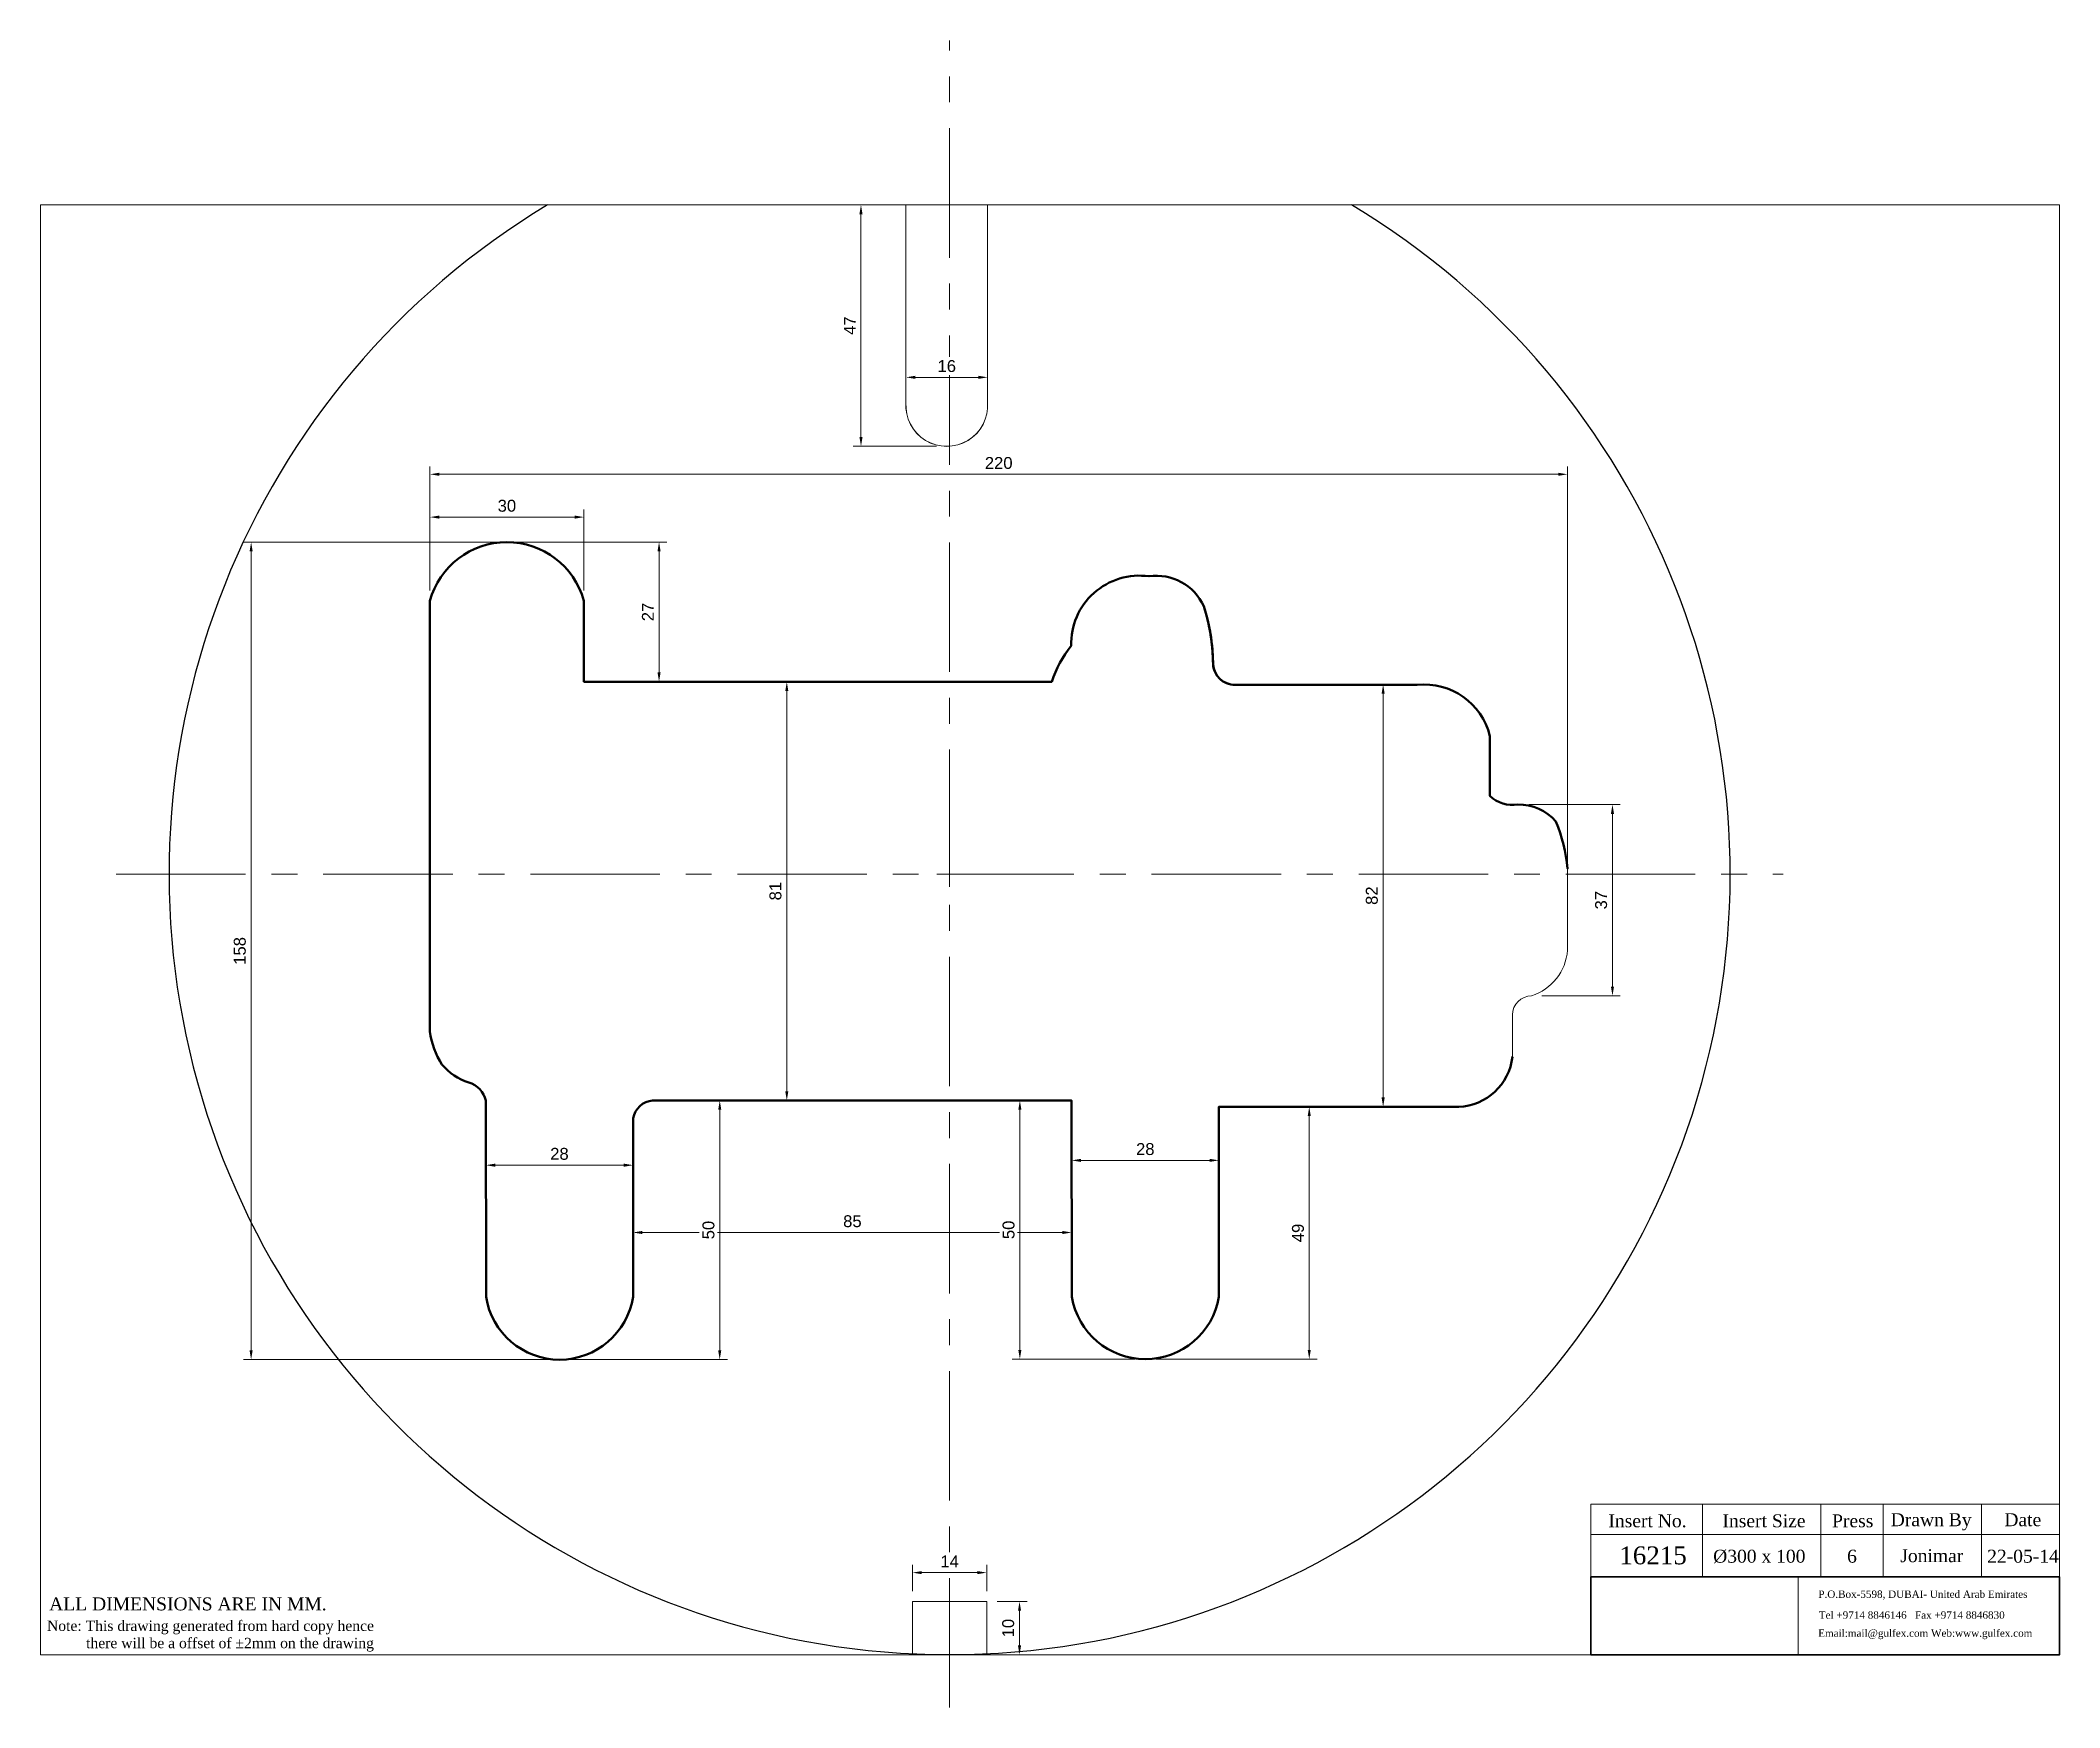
# Model space of a CAD drawing. Header units: millimetres. Extents: x 719 to 1109, y 7890 to 8212.
import ezdxf
from ezdxf.enums import TextEntityAlignment as Align

# ---------------------------------------------------------------- set-up
doc = ezdxf.new("R2010")
doc.units = ezdxf.units.MM
doc.header["$MEASUREMENT"] = 0
doc.linetypes.add('CENTER', pattern=[2, 1.25, -0.25, 0.25, -0.25])
doc.layers.get('0').update_dxf_attribs({"color": 1, "linetype": 'CENTER', "lineweight": 0})
doc.layers.add('B', color=141, linetype='Continuous')
doc.layers.add('Layer3', color=7, linetype='Continuous', lineweight=0)
doc.styles.add('ROMANT', font='times.ttf', dxfattribs={"height": 2})
doc.styles.get("Standard").update_dxf_attribs({"font": 'arial.ttf'})
doc.dimstyles.get("Standard").update_dxf_attribs({"dimtxt": 2.3, "dimasz": 1.8, "dimexe": 1.5, "dimexo": 2, "dimgap": 1, "dimtad": 1, "dimdec": 1, "dimzin": 0, "dimdsep": 46, "dimtxsty": 'Standard', "dimcen": 2.5, "dimclrd": 5, "dimclre": 5, "dimclrt": 256, "dimadec": 0, "dimazin": 0, "dimtfac": 1, "dimtdec": 1, "dimtofl": 0, "dimtmove": 0, "dimatfit": 3, "dimfxl": 1, "dimtolj": 1, "dimtzin": 0, "dimlwd": 0, "dimlwe": 0, "dimarcsym": 0})
picture_1 = doc.add_image_def('image1.jpg', size_in_pixel=(314, 118))

# ---------------------------------------------------------------- blocks, each defined once
blk = doc.blocks.new('*D1')
at = {"layer": 'Defpoints', "color": 0, "transparency": 16777216}
for p in [(1013.77, 8128.17), (794.05, 8103.73), (1013.77, 8044.14)]:
    blk.add_point(p, dxfattribs=at)
at = {"layer": 'Layer3', "color": 5, "lineweight": 0, "transparency": 16777216}
for p, q in [((794.05, 8105.73), (794.05, 8129.67)), ((795.85, 8128.17), (1011.97, 8128.17)), ((1013.77, 8046.14), (1013.77, 8129.67))]:
    blk.add_line(p, q, dxfattribs=at)
at = {"layer": 'Layer3', "color": 5, "transparency": 16777216}
for points in [[(795.85, 8128.47), (795.85, 8127.87), (794.05, 8128.17)], [(1011.97, 8128.47), (1011.97, 8127.87), (1013.77, 8128.17)]]:
    blk.add_solid(points, dxfattribs=at)
at = {"layer": 'Layer3', "transparency": 16777216, "insert": (903.91, 8130.34), "char_height": 2.3, "attachment_point": 5, "bg_fill": 3, "box_fill_scale": 1.25, "bg_fill_color": 9, "bg_fill_true_color": 13158600, "bg_fill_transparency": 11168444}
blk.add_mtext('\\A1;220', dxfattribs=at)
blk = doc.blocks.new('*D2')
at = {"layer": 'Defpoints', "color": 0, "transparency": 16777216}
for p in [(823.79, 8119.9), (794.05, 8103.73), (823.79, 8103.73)]:
    blk.add_point(p, dxfattribs=at)
at = {"layer": 'Layer3', "color": 5, "lineweight": 0, "transparency": 16777216}
for p, q in [((794.05, 8105.73), (794.05, 8121.4)), ((795.85, 8119.9), (821.99, 8119.9)), ((823.79, 8105.73), (823.79, 8121.4))]:
    blk.add_line(p, q, dxfattribs=at)
at = {"layer": 'Layer3', "color": 5, "transparency": 16777216}
for points in [[(795.85, 8120.2), (795.85, 8119.6), (794.05, 8119.9)], [(821.99, 8120.2), (821.99, 8119.6), (823.79, 8119.9)]]:
    blk.add_solid(points, dxfattribs=at)
at = {"layer": 'Layer3', "transparency": 16777216, "insert": (808.92, 8122.08), "char_height": 2.3, "attachment_point": 5, "bg_fill": 3, "box_fill_scale": 1.25, "bg_fill_color": 9, "bg_fill_true_color": 13158600, "bg_fill_transparency": 7471215}
blk.add_mtext('\\A1;30', dxfattribs=at)
blk = doc.blocks.new('*D3')
at = {"layer": 'Defpoints', "color": 0, "transparency": 16777216}
for p in [(808.92, 8115.07), (759.52, 7957.2), (819.09, 7957.2)]:
    blk.add_point(p, dxfattribs=at)
at = {"layer": 'Layer3', "color": 5, "lineweight": 0, "transparency": 16777216}
for p, q in [((806.92, 8115.07), (758.02, 8115.07)), ((759.52, 8113.27), (759.52, 7959)), ((817.09, 7957.2), (758.02, 7957.2))]:
    blk.add_line(p, q, dxfattribs=at)
at = {"layer": 'Layer3', "color": 5, "transparency": 16777216}
for points in [[(759.22, 8113.27), (759.82, 8113.27), (759.52, 8115.07)], [(759.22, 7959), (759.82, 7959), (759.52, 7957.2)]]:
    blk.add_solid(points, dxfattribs=at)
at = {"layer": 'Layer3', "transparency": 16777216, "insert": (757.34, 8036.13), "char_height": 2.3, "attachment_point": 5, "rotation": 90, "bg_fill": 3, "box_fill_scale": 1.25, "bg_fill_color": 9, "bg_fill_true_color": 13158600, "bg_fill_transparency": 4390977}
blk.add_mtext('\\A1;158', dxfattribs=at)
blk = doc.blocks.new('*D4')
at = {"layer": 'Defpoints', "color": 0, "transparency": 16777216}
for p in [(856.74, 8088.1), (856.74, 8007.24), (862.98, 8007.24)]:
    blk.add_point(p, dxfattribs=at)
at = {"layer": 'Layer3', "color": 5, "lineweight": 0, "transparency": 16777216}
for p, q in [((858.74, 8088.1), (864.48, 8088.1)), ((862.98, 8086.3), (862.98, 8009.04)), ((858.74, 8007.24), (864.48, 8007.24))]:
    blk.add_line(p, q, dxfattribs=at)
at = {"layer": 'Layer3', "color": 5, "transparency": 16777216}
for points in [[(862.68, 8086.3), (863.28, 8086.3), (862.98, 8088.1)], [(862.68, 8009.04), (863.28, 8009.04), (862.98, 8007.24)]]:
    blk.add_solid(points, dxfattribs=at)
at = {"layer": 'Layer3', "transparency": 16777216, "insert": (860.8, 8047.67), "char_height": 2.3, "attachment_point": 5, "rotation": 90, "bg_fill": 3, "box_fill_scale": 1.25, "bg_fill_color": 9, "bg_fill_true_color": 13158600, "bg_fill_transparency": 6595060}
blk.add_mtext('\\A1;81', dxfattribs=at)
blk = doc.blocks.new('*D5')
at = {"layer": 'Defpoints', "color": 0, "transparency": 16777216}
for p in [(986.13, 8087.58), (978.16, 8006.03), (986.13, 8006.03)]:
    blk.add_point(p, dxfattribs=at)
at = {"layer": 'Layer3', "color": 5, "lineweight": 0, "transparency": 16777216}
for p, q in [((984.13, 8087.58), (976.66, 8087.58)), ((978.16, 8085.78), (978.16, 8007.83)), ((984.13, 8006.03), (976.66, 8006.03))]:
    blk.add_line(p, q, dxfattribs=at)
at = {"layer": 'Layer3', "color": 5, "transparency": 16777216}
for points in [[(977.86, 8085.78), (978.46, 8085.78), (978.16, 8087.58)], [(977.86, 8007.83), (978.46, 8007.83), (978.16, 8006.03)]]:
    blk.add_solid(points, dxfattribs=at)
at = {"layer": 'Layer3', "transparency": 16777216, "insert": (975.98, 8046.8), "char_height": 2.3, "attachment_point": 5, "rotation": 90, "bg_fill": 3, "box_fill_scale": 1.25, "bg_fill_color": 9, "bg_fill_true_color": 13158600, "bg_fill_transparency": 6594544}
blk.add_mtext('\\A1;82', dxfattribs=at)
blk = doc.blocks.new('*D6')
at = {"layer": 'Defpoints', "color": 0, "transparency": 16777216}
for p in [(833.29, 7986.57), (918, 7986.57), (918, 7981.75)]:
    blk.add_point(p, dxfattribs=at)
at = {"layer": 'Layer3', "color": 5, "lineweight": 0, "transparency": 16777216}
for p, q in [((833.29, 7984.57), (833.29, 7980.25)), ((918, 7984.57), (918, 7980.25)), ((835.09, 7981.75), (916.2, 7981.75))]:
    blk.add_line(p, q, dxfattribs=at)
at = {"layer": 'Layer3', "color": 5, "transparency": 16777216}
for points in [[(835.09, 7982.05), (835.09, 7981.45), (833.29, 7981.75)], [(916.2, 7982.05), (916.2, 7981.45), (918, 7981.75)]]:
    blk.add_solid(points, dxfattribs=at)
at = {"layer": 'Layer3', "transparency": 16777216, "insert": (875.65, 7983.92), "char_height": 2.3, "attachment_point": 5, "bg_fill": 3, "box_fill_scale": 1.25, "bg_fill_color": 9, "bg_fill_true_color": 13158600, "bg_fill_transparency": 1013276}
blk.add_mtext('\\A1;85', dxfattribs=at)
blk = doc.blocks.new('*D7')
at = {"layer": 'Defpoints', "color": 0, "transparency": 16777216}
for p in [(918.01, 7998.98), (946.44, 7998.98), (946.44, 7995.68)]:
    blk.add_point(p, dxfattribs=at)
at = {"layer": 'Layer3', "color": 5, "lineweight": 0, "transparency": 16777216}
for p, q in [((918.01, 7996.98), (918.01, 7994.18)), ((919.81, 7995.68), (944.64, 7995.68)), ((946.44, 7996.98), (946.44, 7994.18))]:
    blk.add_line(p, q, dxfattribs=at)
at = {"layer": 'Layer3', "color": 5, "transparency": 16777216}
for points in [[(919.81, 7995.98), (919.81, 7995.38), (918.01, 7995.68)], [(944.64, 7995.98), (944.64, 7995.38), (946.44, 7995.68)]]:
    blk.add_solid(points, dxfattribs=at)
at = {"layer": 'Layer3', "transparency": 16777216, "insert": (932.22, 7997.85), "char_height": 2.3, "attachment_point": 5, "bg_fill": 3, "box_fill_scale": 1.25, "bg_fill_color": 9, "bg_fill_true_color": 13158600, "bg_fill_transparency": 7471169}
blk.add_mtext('\\A1;28', dxfattribs=at)
blk = doc.blocks.new('*D8')
at = {"layer": 'Defpoints', "color": 0, "transparency": 16777216}
for p in [(804.86, 7995.68), (833.29, 7995.68), (833.29, 7994.75)]:
    blk.add_point(p, dxfattribs=at)
at = {"layer": 'Layer3', "color": 5, "lineweight": 0, "transparency": 16777216}
for p, q in [((804.86, 7993.68), (804.86, 7993.25)), ((806.66, 7994.75), (831.49, 7994.75)), ((833.29, 7993.68), (833.29, 7993.25))]:
    blk.add_line(p, q, dxfattribs=at)
at = {"layer": 'Layer3', "color": 5, "transparency": 16777216}
for points in [[(806.66, 7995.05), (806.66, 7994.45), (804.86, 7994.75)], [(831.49, 7995.05), (831.49, 7994.45), (833.29, 7994.75)]]:
    blk.add_solid(points, dxfattribs=at)
at = {"layer": 'Layer3', "transparency": 16777216, "insert": (819.07, 7996.93), "char_height": 2.3, "attachment_point": 5, "bg_fill": 3, "box_fill_scale": 1.25, "bg_fill_color": 9, "bg_fill_true_color": 13158600, "bg_fill_transparency": 1005036}
blk.add_mtext('\\A1;28', dxfattribs=at)
blk = doc.blocks.new('*D9')
at = {"layer": 'Defpoints', "color": 0, "transparency": 16777216}
for p in [(887.25, 7916.07), (887.25, 7910.51), (901.6, 7910.51)]:
    blk.add_point(p, dxfattribs=at)
at = {"layer": 'Layer3', "color": 5, "lineweight": 0, "transparency": 16777216}
for p, q in [((887.25, 7912.51), (887.25, 7917.57)), ((901.6, 7912.51), (901.6, 7917.57)), ((899.8, 7916.07), (889.05, 7916.07))]:
    blk.add_line(p, q, dxfattribs=at)
at = {"layer": 'Layer3', "color": 5, "transparency": 16777216}
for points in [[(889.05, 7916.37), (889.05, 7915.77), (887.25, 7916.07)], [(899.8, 7916.37), (899.8, 7915.77), (901.6, 7916.07)]]:
    blk.add_solid(points, dxfattribs=at)
at = {"layer": 'Layer3', "transparency": 16777216, "insert": (894.43, 7918.23), "char_height": 2.3, "attachment_point": 5, "bg_fill": 3, "box_fill_scale": 1.25, "bg_fill_color": 9, "bg_fill_true_color": 13158600, "bg_fill_transparency": 6595576}
blk.add_mtext('\\A1;14', dxfattribs=at)
blk = doc.blocks.new('*D10')
at = {"layer": 'Defpoints', "color": 0, "transparency": 16777216}
for p in [(901.6, 7910.51), (901.6, 7900.2), (907.93, 7900.2)]:
    blk.add_point(p, dxfattribs=at)
at = {"layer": 'Layer3', "color": 5, "lineweight": 0, "transparency": 16777216}
for p, q in [((903.6, 7910.51), (909.43, 7910.51)), ((907.93, 7908.71), (907.93, 7902)), ((903.6, 7900.2), (909.43, 7900.2))]:
    blk.add_line(p, q, dxfattribs=at)
at = {"layer": 'Layer3', "color": 5, "transparency": 16777216}
for points in [[(907.63, 7908.71), (908.23, 7908.71), (907.93, 7910.51)], [(907.63, 7902), (908.23, 7902), (907.93, 7900.2)]]:
    blk.add_solid(points, dxfattribs=at)
at = {"layer": 'Layer3', "transparency": 16777216, "insert": (905.75, 7905.35), "char_height": 2.3, "attachment_point": 5, "rotation": 90, "bg_fill": 3, "box_fill_scale": 1.25, "bg_fill_color": 9, "bg_fill_true_color": 13158600, "bg_fill_transparency": 6586804}
blk.add_mtext('\\A1;10', dxfattribs=at)
blk = doc.blocks.new('*D11')
at = {"layer": 'Defpoints', "color": 0, "transparency": 16777216}
for p in [(901.77, 8180.2), (877.31, 8133.57), (893.88, 8133.57)]:
    blk.add_point(p, dxfattribs=at)
at = {"layer": 'Layer3', "color": 5, "lineweight": 0, "transparency": 16777216}
for p, q in [((899.77, 8180.2), (875.81, 8180.2)), ((877.31, 8178.4), (877.31, 8135.37)), ((891.88, 8133.57), (875.81, 8133.57))]:
    blk.add_line(p, q, dxfattribs=at)
at = {"layer": 'Layer3', "color": 5, "transparency": 16777216}
for points in [[(877.01, 8178.4), (877.61, 8178.4), (877.31, 8180.2)], [(877.01, 8135.37), (877.61, 8135.37), (877.31, 8133.57)]]:
    blk.add_solid(points, dxfattribs=at)
at = {"layer": 'Layer3', "transparency": 16777216, "insert": (875.16, 8156.88), "char_height": 2.3, "attachment_point": 5, "rotation": 90, "bg_fill": 3, "box_fill_scale": 1.25, "bg_fill_color": 9, "bg_fill_true_color": 13158600, "bg_fill_transparency": 11317196}
blk.add_mtext('\\A1;47', dxfattribs=at)
blk = doc.blocks.new('*D12')
at = {"layer": 'Defpoints', "color": 0, "transparency": 16777216}
for p in [(901.77, 8146.89), (886, 8141.98), (901.77, 8141.98)]:
    blk.add_point(p, dxfattribs=at)
at = {"layer": 'Layer3', "color": 5, "lineweight": 0, "transparency": 16777216}
for p, q in [((886, 8143.98), (886, 8148.39)), ((901.77, 8143.98), (901.77, 8148.39)), ((887.8, 8146.89), (899.97, 8146.89))]:
    blk.add_line(p, q, dxfattribs=at)
at = {"layer": 'Layer3', "color": 5, "transparency": 16777216}
for points in [[(887.8, 8147.19), (887.8, 8146.59), (886, 8146.89)], [(899.97, 8147.19), (899.97, 8146.59), (901.77, 8146.89)]]:
    blk.add_solid(points, dxfattribs=at)
at = {"layer": 'Layer3', "transparency": 16777216, "insert": (893.88, 8149.06), "char_height": 2.3, "attachment_point": 5, "bg_fill": 3, "box_fill_scale": 1.25, "bg_fill_color": 9, "bg_fill_true_color": 13158600, "bg_fill_transparency": 6591448}
blk.add_mtext('\\A1;16', dxfattribs=at)
blk = doc.blocks.new('*D13')
at = {"layer": 'Defpoints', "color": 0, "transparency": 16777216}
for p in [(1004.35, 8064.4), (1022.45, 8064.4), (1006.83, 8027.45)]:
    blk.add_point(p, dxfattribs=at)
at = {"layer": 'Layer3', "color": 5, "lineweight": 0, "transparency": 16777216}
for p, q in [((1006.35, 8064.4), (1023.95, 8064.4)), ((1022.45, 8029.25), (1022.45, 8062.6)), ((1008.83, 8027.45), (1023.95, 8027.45))]:
    blk.add_line(p, q, dxfattribs=at)
at = {"layer": 'Layer3', "color": 5, "transparency": 16777216}
for points in [[(1022.15, 8062.6), (1022.75, 8062.6), (1022.45, 8064.4)], [(1022.15, 8029.25), (1022.75, 8029.25), (1022.45, 8027.45)]]:
    blk.add_solid(points, dxfattribs=at)
at = {"layer": 'Layer3', "transparency": 16777216, "insert": (1020.27, 8045.92), "char_height": 2.3, "attachment_point": 5, "rotation": 90, "bg_fill": 3, "box_fill_scale": 1.25, "bg_fill_color": 9, "bg_fill_true_color": 13158600, "bg_fill_transparency": 11080220}
blk.add_mtext('\\A1;37', dxfattribs=at)
blk = doc.blocks.new('*D14')
at = {"layer": 'Defpoints', "color": 0, "transparency": 16777216}
for p in [(808.91, 8115.07), (823.79, 8088.1), (838.31, 8088.1)]:
    blk.add_point(p, dxfattribs=at)
at = {"layer": 'Layer3', "color": 5, "lineweight": 0, "transparency": 16777216}
for p, q in [((810.91, 8115.07), (839.81, 8115.07)), ((838.31, 8113.27), (838.31, 8089.9)), ((825.79, 8088.1), (839.81, 8088.1))]:
    blk.add_line(p, q, dxfattribs=at)
at = {"layer": 'Layer3', "color": 5, "transparency": 16777216}
for points in [[(838.01, 8113.27), (838.61, 8113.27), (838.31, 8115.07)], [(838.01, 8089.9), (838.61, 8089.9), (838.31, 8088.1)]]:
    blk.add_solid(points, dxfattribs=at)
at = {"layer": 'Layer3', "transparency": 16777216, "insert": (836.15, 8101.58), "char_height": 2.3, "attachment_point": 5, "rotation": 90, "bg_fill": 3, "box_fill_scale": 1.25, "bg_fill_color": 9, "bg_fill_true_color": 13158600, "bg_fill_transparency": 11160700}
blk.add_mtext('\\A1;27', dxfattribs=at)
blk = doc.blocks.new('*D15')
at = {"layer": 'Defpoints', "color": 0, "transparency": 16777216}
for p in [(946.44, 8006.03), (932.24, 7957.29), (963.89, 7957.29)]:
    blk.add_point(p, dxfattribs=at)
at = {"layer": 'Layer3', "color": 5, "lineweight": 0, "transparency": 16777216}
for p, q in [((948.44, 8006.03), (965.39, 8006.03)), ((963.89, 8004.23), (963.89, 7959.09)), ((934.24, 7957.29), (965.39, 7957.29))]:
    blk.add_line(p, q, dxfattribs=at)
at = {"layer": 'Layer3', "color": 5, "transparency": 16777216}
for points in [[(963.59, 8004.23), (964.19, 8004.23), (963.89, 8006.03)], [(963.59, 7959.09), (964.19, 7959.09), (963.89, 7957.29)]]:
    blk.add_solid(points, dxfattribs=at)
at = {"layer": 'Layer3', "transparency": 16777216, "insert": (961.72, 7981.66), "char_height": 2.3, "attachment_point": 5, "rotation": 90, "bg_fill": 3, "box_fill_scale": 1.25, "bg_fill_color": 9, "bg_fill_true_color": 13158600, "bg_fill_transparency": 11147084}
blk.add_mtext('\\A1;49', dxfattribs=at)
blk = doc.blocks.new('*D16')
at = {"layer": 'Defpoints', "color": 0, "transparency": 16777216}
for p in [(918, 8007.24), (908, 7957.29), (932.24, 7957.29)]:
    blk.add_point(p, dxfattribs=at)
at = {"layer": 'Layer3', "color": 5, "lineweight": 0, "transparency": 16777216}
for p, q in [((916, 8007.24), (906.5, 8007.24)), ((908, 8005.44), (908, 7959.09)), ((930.24, 7957.29), (906.5, 7957.29))]:
    blk.add_line(p, q, dxfattribs=at)
at = {"layer": 'Layer3', "color": 5, "transparency": 16777216}
for points in [[(907.7, 8005.44), (908.3, 8005.44), (908, 8007.24)], [(907.7, 7959.09), (908.3, 7959.09), (908, 7957.29)]]:
    blk.add_solid(points, dxfattribs=at)
at = {"layer": 'Layer3', "transparency": 16777216, "insert": (905.82, 7982.26), "char_height": 2.3, "attachment_point": 5, "rotation": 90, "bg_fill": 3, "box_fill_scale": 1.25, "bg_fill_color": 9, "bg_fill_true_color": 13158600, "bg_fill_transparency": 11151868}
blk.add_mtext('\\A1;50', dxfattribs=at)
blk = doc.blocks.new('*D17')
at = {"layer": 'Defpoints', "color": 0, "transparency": 16777216}
for p in [(837.07, 8007.24), (819.09, 7957.2), (850.03, 7957.2)]:
    blk.add_point(p, dxfattribs=at)
at = {"layer": 'Layer3', "color": 5, "lineweight": 0, "transparency": 16777216}
for p, q in [((839.07, 8007.24), (851.53, 8007.24)), ((850.03, 8005.44), (850.03, 7959)), ((821.09, 7957.2), (851.53, 7957.2))]:
    blk.add_line(p, q, dxfattribs=at)
at = {"layer": 'Layer3', "color": 5, "transparency": 16777216}
for points in [[(849.73, 8005.44), (850.33, 8005.44), (850.03, 8007.24)], [(849.73, 7959), (850.33, 7959), (850.03, 7957.2)]]:
    blk.add_solid(points, dxfattribs=at)
at = {"layer": 'Layer3', "transparency": 16777216, "insert": (847.86, 7982.22), "char_height": 2.3, "attachment_point": 5, "rotation": 90, "bg_fill": 3, "box_fill_scale": 1.25, "bg_fill_color": 9, "bg_fill_true_color": 13158600, "bg_fill_transparency": 4980825}
blk.add_mtext('\\A1;50', dxfattribs=at)

msp = doc.modelspace()

# ---------------------------------------------------------------- linework, layer by layer
at = {"layer": 'Layer3', "color": 3, "linetype": 'CENTER', "ltscale": 20}
for p, q in [((894.43, 7890), (894.43, 8211.96)), ((733.45, 8050.98), (1055.41, 8050.98))]:
    msp.add_line(p, q, dxfattribs=at)
at = {"layer": 'Layer3', "color": 1}
for p, q in [((886, 8180.2), (886, 8141.47)), ((901.77, 8180.2), (886, 8180.2)), ((901.77, 8141.47), (901.77, 8180.2)), ((918, 7969.34), (918, 8007.24))]:
    msp.add_line(p, q, dxfattribs=at)
at = {"layer": 'Layer3', "color": 5}
for p, q in [((891.93, 8050.98), (896.93, 8050.98)), ((896.93, 8050.98), (891.93, 8050.98)), ((896.93, 8050.98), (891.93, 8050.98)), ((896.93, 8050.98), (891.93, 8050.98)), ((896.93, 8050.98), (891.93, 8050.98)), ((896.93, 8050.98), (891.93, 8050.98)), ((896.93, 8050.98), (891.93, 8050.98)), ((896.93, 8050.98), (891.93, 8050.98)), ((896.93, 8050.98), (891.93, 8050.98)), ((896.93, 8050.98), (891.93, 8050.98)), ((896.93, 8050.98), (891.93, 8050.98)), ((894.43, 8048.48), (894.43, 8053.48)), ((894.43, 8048.48), (894.43, 8053.48)), ((894.43, 8048.48), (894.43, 8053.48)), ((894.43, 8048.48), (894.43, 8053.48)), ((894.43, 8048.48), (894.43, 8053.48)), ((894.43, 8048.48), (894.43, 8053.48)), ((894.43, 8048.48), (894.43, 8053.48)), ((894.43, 8048.48), (894.43, 8053.48)), ((894.43, 8048.48), (894.43, 8053.48)), ((894.43, 8048.48), (894.43, 8053.48)), ((894.43, 8048.48), (894.43, 8053.48))]:
    msp.add_line(p, q, dxfattribs=at)
at = {"layer": 'Layer3'}
for p, q in [((1039.86, 7929.28), (1039.86, 7915.23)), ((1062.69, 7929.28), (1062.69, 7915.23)), ((1074.72, 7929.28), (1074.72, 7915.23)), ((1093.76, 7929.28), (1093.76, 7915.23))]:
    msp.add_line(p, q, dxfattribs=at)
for points in [[(718.82, 8180.2), (1108.82, 8180.2), (1108.82, 7900.2), (718.82, 7900.2)], [(1018.28, 7929.28), (1108.82, 7929.28), (1108.82, 7915.23), (1018.28, 7915.23)]]:
    msp.add_lwpolyline(points, close=True, dxfattribs=at)
at = {"layer": 'Layer3', "color": 1}
msp.add_lwpolyline([(901.77, 8180.2), (886, 8180.2), (886, 8141.98, 1.067135), (901.77, 8141.98)], format="xyb", close=True, dxfattribs=at)
at = {"layer": 'Layer3', "color": 1, "lineweight": 50}
msp.add_lwpolyline([(823.79, 8103.76), (823.79, 8088.1), (914.14, 8088.1, -0.087851), (917.9, 8095.04, -0.464108), (932.93, 8108.47, -0.331699), (943.52, 8102.7, -0.076143), (945.31, 8091.52, 0.399378), (949.57, 8087.5), (984.75, 8087.5, -0.376112), (998.78, 8077.63), (998.78, 8066.06, 0.235134), (1004.18, 8064.39, -0.222864), (1011.51, 8061.11, -0.077526), (1013.77, 8052.02, 0.077526), (1011.51, 8061.11, 0.222864), (1004.18, 8064.39, -0.235134), (998.78, 8066.06), (998.78, 8077.63, 0.376112), (984.75, 8087.5), (949.57, 8087.5, -0.424436), (945.3, 8091.88, 0.073697), (943.52, 8102.7, 0.331699), (932.93, 8108.47, 0.464108), (917.9, 8095.04, 0.087851), (914.14, 8088.1), (823.79, 8088.1), (823.79, 8103.76, 0.761721), (794.05, 8103.73), (794.05, 8020.57, 0.111054), (796.38, 8014.18, 0.138608), (801.56, 8010.71, -0.271964), (804.86, 8007.24), (804.89, 7969.34, 0.855373), (833.29, 7969.34), (833.29, 8003.8, -0.336352), (837.07, 8007.24), (918, 8007.24), (918.04, 7969.34, 0.849067), (946.44, 7969.34), (946.44, 8006.03), (992.75, 8006.03, 0.370631), (1003.13, 8015.69, -0.370631), (992.75, 8006.03), (946.44, 8006.03), (946.44, 7969.34, -0.849067), (918.04, 7969.34)], format="xyb", dxfattribs=at)
at = {"layer": 'Layer3', "color": 1}
for points in [[(794.05, 8020.57), (794.05, 8103.76)], [(804.86, 7969.34), (804.86, 8007.24)], [(918, 8007.24), (837.07, 8007.24)], [(833.29, 7969.34), (833.29, 8003.8)]]:
    msp.add_lwpolyline(points, dxfattribs=at)
for points in [[(1006.83, 8027.45, 0.30241), (1013.77, 8036.25), (1013.77, 8052.02), (1013.77, 8036.25, -0.30241), (1006.83, 8027.45, 0.410102), (1003.13, 8023.78), (1003.13, 8015.69), (1003.13, 8023.7, -0.005489), (1003.13, 8023.78)], [(804.86, 8007.24, 0.271964), (801.56, 8010.71, -0.138608), (796.38, 8014.18, -0.111054), (794.05, 8020.57, -1.29473)], [(833.29, 8003.8, -0.336352), (837.07, 8007.24, -1.20537)]]:
    msp.add_lwpolyline(points, format="xyb", dxfattribs=at)
at = {"layer": 'Layer3'}
msp.add_lwpolyline([(1108.82, 7923.46), (1018.28, 7923.46), (1018.28, 7929.28), (1108.82, 7929.28)], dxfattribs=at)
at = {"layer": 'Layer3', "lineweight": 35}
msp.add_lwpolyline([(1018.28, 7915.23), (1108.82, 7915.23), (1108.82, 7900.2), (1018.28, 7900.2)], close=True, dxfattribs=at)
at = {"layer": 'Layer3', "color": 1}
msp.add_lwpolyline([(887.25, 7900.2), (887.25, 7910.51), (901.6, 7910.51), (901.6, 7900.2)], close=True, dxfattribs=at)
at = {"layer": 'Layer3', "lineweight": 30}
msp.add_arc((894.43, 8050.98), 150.75, 121.0019, 58.9981, dxfattribs=at)
at = {"layer": 'Layer3', "color": 1}
for centre, radius, start, end in [((893.88, 8141.47), 7.9, 176.2797, 3.7203), ((819.09, 7971.57), 14.37, 188.9144, 351.0856)]:
    msp.add_arc(centre, radius, start, end, dxfattribs=at)

# ---------------------------------------------------------------- texts
at = {"layer": 'B', "color": 0, "style": 'ROMANT'}
for s, height, p in [('Insert No.', 2.5, (1021.67, 7924.83)), ('Insert Size', 2.5, (1043.7, 7924.83)), ('Press ', 2.5, (1064.87, 7924.83)), ('Drawn By', 2.5, (1076.19, 7925.04)), ('Date', 2.5, (1098.14, 7925.04)), ('16215', 3.45, (1023.78, 7917.68)), ('Ø300 x 100 ', 2.5, (1041.9, 7917.99)), ('6', 2.5, (1067.77, 7917.99)), ('Jonimar', 2.5, (1078.05, 7918.09)), ('22-05-14', 2.5, (1094.82, 7917.99))]:
    msp.add_text(s, height=height, dxfattribs=at).set_placement(p)
at = {"layer": 'B', "color": 1, "style": 'ROMANT'}
for s, p in [('P.O.Box-5598, DUBAI- United Arab Emirates', (1082.41, 7911.78)), ('Tel +9714 8846146   Fax +9714 8846830', (1080.26, 7907.91)), ('Email:mail@gulfex.com Web:www.gulfex.com', (1082.87, 7904.21))]:
    msp.add_text(s, height=1.4223, dxfattribs=at).set_placement(p, align=Align.MIDDLE)
at = {"layer": 'Layer3', "attachment_point": 1}
for s, insert, char_height, width in [('{\\fTimes New Roman|b0|i0|c0|p18;ALL DIMENSIONS ARE IN MM.}', (720.51, 7911.28), 2.5, 74.0111), ('{\\fTimes New Roman|b0|i0|c0|p18;Note: This drawing generated from hard copy hence \\P          there will be a offset of %%P2mm on the drawing}', (720.09, 7906.81), 2, 68.7393)]:
    msp.add_mtext(s, dxfattribs=dict(at, insert=insert, char_height=char_height, width=width))

# ---------------------------------------------------------------- pictures from other files: only their frames are drawn
at = {"color": 0, "linetype": 'ByBlock', "lineweight": 20}
image = msp.add_image(picture_1, insert=(1018.28, 7900.2), size_in_units=(40.01, 15.04), dxfattribs=at)
image.dxf.flags = 7

# ---------------------------------------------------------------- next in the draw order: dimensions: what is measured, and where the dimension line sits
at = {"layer": 'Layer3', "color": 1}
for base, p1, p2, picture, middle in [((1013.77, 8128.17), (794.05, 8103.73), (1013.77, 8044.14), '*D1', (903.91, 8130.34)), ((946.44, 7995.68), (918.01, 7998.98), (946.44, 7998.98), '*D7', (932.22, 7997.85)), ((918, 7981.75), (833.29, 7986.57), (918, 7986.57), '*D6', (875.65, 7983.92)), ((887.25, 7916.07), (901.6, 7910.51), (887.25, 7910.51), '*D9', (894.43, 7918.23))]:
    dim = msp.add_linear_dim(base=base, p1=p1, p2=p2, dimstyle='Standard', override={"dimdec": 0, "dimfxl": 0.1, "dimtfill": 1, "dimtfillclr": 256, "dimarcsym": 1}, dxfattribs=at)
    dim.commit()
    dim.dimension.update_dxf_attribs({"geometry": picture, "text_midpoint": middle})

# ---------------------------------------------------------------- next in the draw order: dimensions: what is measured, and where the dimension line sits
for base, p1, p2, picture, middle in [((877.31, 8133.57), (901.77, 8180.2), (893.88, 8133.57), '*D11', (875.16, 8156.88)), ((862.98, 8007.24), (856.74, 8088.1), (856.74, 8007.24), '*D4', (860.8, 8047.67)), ((978.16, 8006.03), (986.13, 8087.58), (986.13, 8006.03), '*D5', (975.98, 8046.8)), ((1022.45, 8064.4), (1006.83, 8027.45), (1004.35, 8064.4), '*D13', (1020.27, 8045.92)), ((963.89, 7957.29), (946.44, 8006.03), (932.24, 7957.29), '*D15', (961.72, 7981.66)), ((907.93, 7900.2), (901.6, 7910.51), (901.6, 7900.2), '*D10', (905.75, 7905.35))]:
    dim = msp.add_linear_dim(base=base, p1=p1, p2=p2, angle=90, dimstyle='Standard', override={"dimdec": 0, "dimfxl": 0.1, "dimtfill": 1, "dimtfillclr": 256, "dimarcsym": 1}, dxfattribs=at)
    dim.commit()
    dim.dimension.update_dxf_attribs({"geometry": picture, "text_midpoint": middle})
dim = msp.add_linear_dim(base=(823.79, 8119.9), p1=(794.05, 8103.73), p2=(823.79, 8103.73), dimstyle='Standard', override={"dimdec": 0, "dimfxl": 0.1, "dimtfill": 1, "dimtfillclr": 256, "dimarcsym": 1}, dxfattribs=at)
dim.commit()
dim.dimension.update_dxf_attribs({"geometry": '*D2', "text_midpoint": (808.92, 8122.08)})

# ---------------------------------------------------------------- next in the draw order: dimensions: what is measured, and where the dimension line sits
dim = msp.add_linear_dim(base=(901.77, 8146.89), p1=(886, 8141.98), p2=(901.77, 8141.98), dimstyle='Standard', override={"dimdec": 0, "dimfxl": 0.1, "dimtfill": 1, "dimtfillclr": 256, "dimarcsym": 1}, dxfattribs=at)
dim.commit()
dim.dimension.update_dxf_attribs({"geometry": '*D12', "text_midpoint": (893.88, 8149.06)})
for base, p1, p2, picture, middle in [((759.52, 7957.2), (808.92, 8115.07), (819.09, 7957.2), '*D3', (757.34, 8036.13)), ((908, 7957.29), (918, 8007.24), (932.24, 7957.29), '*D16', (905.82, 7982.26))]:
    dim = msp.add_linear_dim(base=base, p1=p1, p2=p2, angle=90, dimstyle='Standard', override={"dimdec": 0, "dimfxl": 0.1, "dimtfill": 1, "dimtfillclr": 256, "dimarcsym": 1}, dxfattribs=at)
    dim.commit()
    dim.dimension.update_dxf_attribs({"geometry": picture, "text_midpoint": middle})

# ---------------------------------------------------------------- next in the draw order: dimensions: what is measured, and where the dimension line sits
dim = msp.add_linear_dim(base=(838.31, 8088.1), p1=(808.91, 8115.07), p2=(823.79, 8088.1), angle=90, dimstyle='Standard', override={"dimdec": 0, "dimfxl": 0.1, "dimtfill": 1, "dimtfillclr": 256, "dimarcsym": 1}, dxfattribs=at)
dim.commit()
dim.dimension.update_dxf_attribs({"geometry": '*D14', "text_midpoint": (836.15, 8101.58)})
dim = msp.add_linear_dim(base=(833.29, 7994.75), p1=(804.86, 7995.68), p2=(833.29, 7995.68), dimstyle='Standard', override={"dimdec": 0, "dimfxl": 0.1, "dimtfill": 1, "dimtfillclr": 256, "dimarcsym": 1}, dxfattribs=at)
dim.commit()
dim.dimension.update_dxf_attribs({"geometry": '*D8', "text_midpoint": (819.07, 7996.93)})

# ---------------------------------------------------------------- next in the draw order: dimensions: what is measured, and where the dimension line sits
dim = msp.add_linear_dim(base=(850.03, 7957.2), p1=(837.07, 8007.24), p2=(819.09, 7957.2), angle=90, dimstyle='Standard', override={"dimdec": 0, "dimfxl": 0.1, "dimtfill": 1, "dimtfillclr": 256, "dimarcsym": 1}, dxfattribs=at)
dim.commit()
dim.dimension.update_dxf_attribs({"geometry": '*D17', "text_midpoint": (847.86, 7982.22)})

doc.saveas('drawing.dxf')
